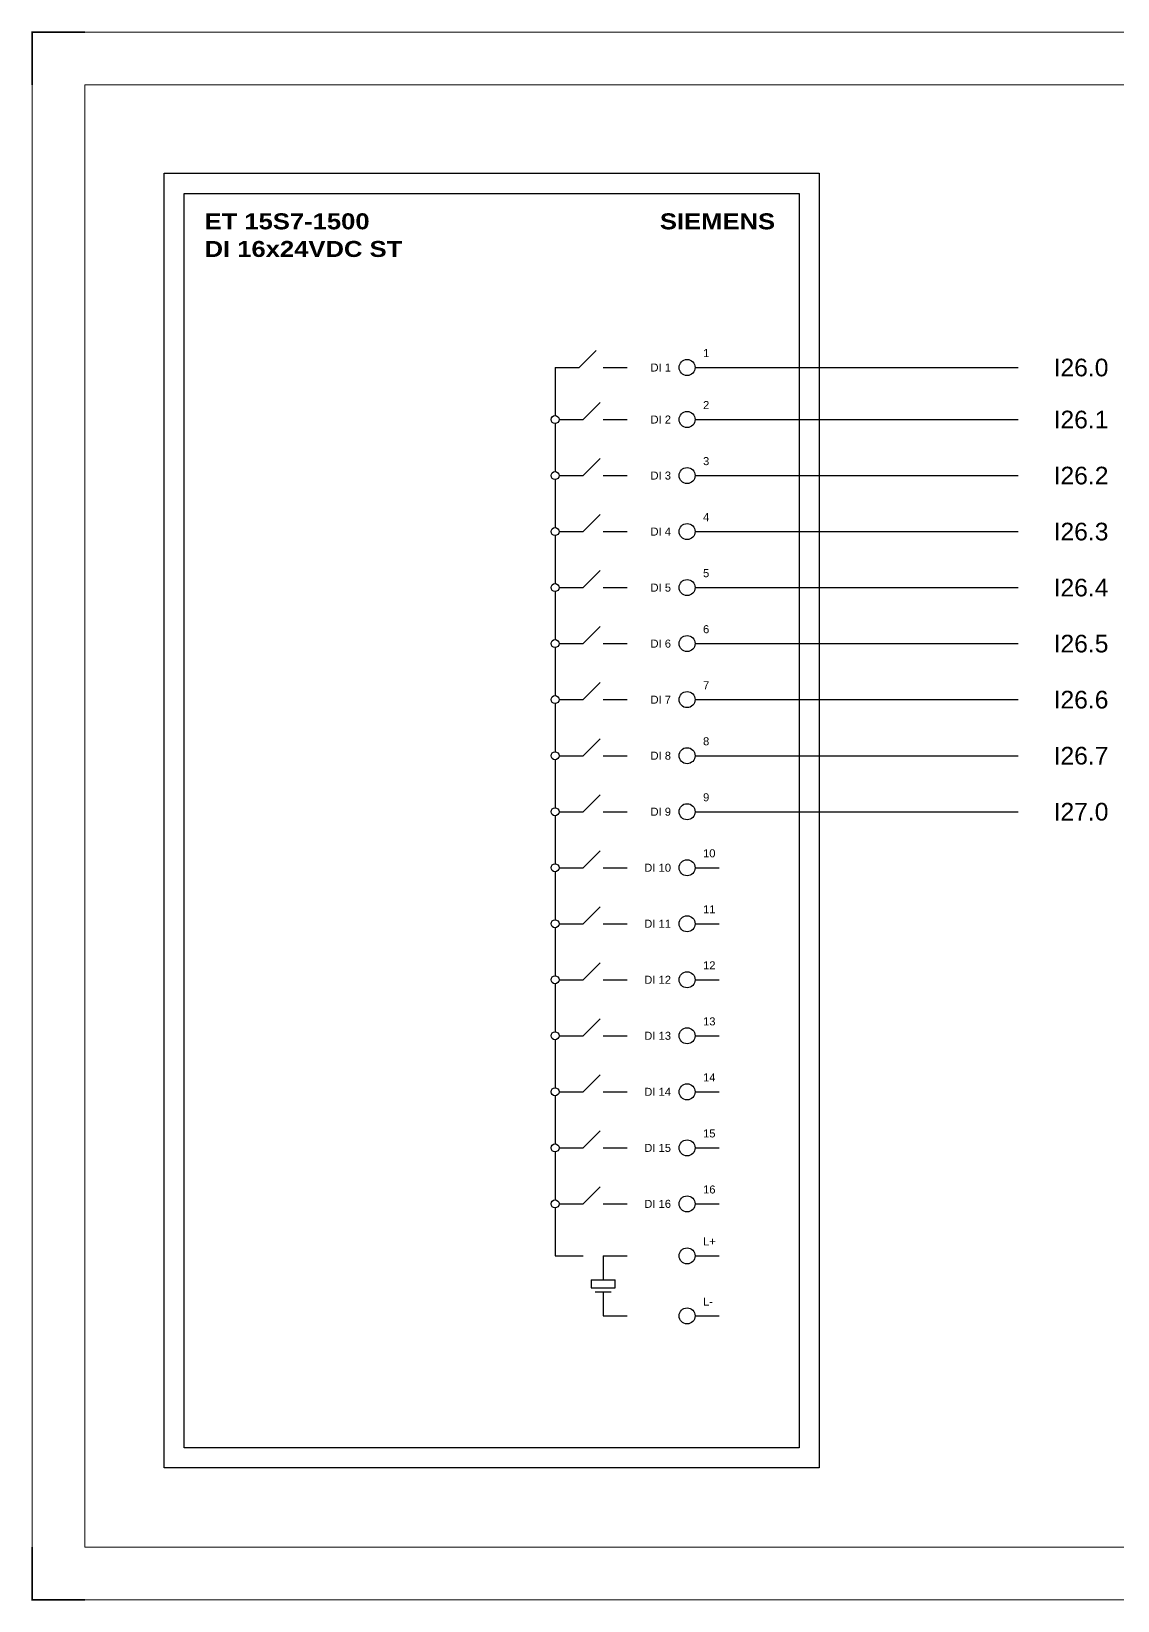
# Model space of a CAD drawing. Header units: centimetres. Extents: x 17259 to 54652, y 10858 to 53453.
# Drawn here: x 17259 to 20335, y 28676 to 33120 of the extents above; entities that cross this region are included whole.
import ezdxf
from ezdxf.enums import TextEntityAlignment as Align

# ---------------------------------------------------------------- set-up
doc = ezdxf.new("R2010")
doc.units = ezdxf.units.CM
doc.header["$MEASUREMENT"] = 0
doc.layers.add('Etiket-Line-L', color=7, linetype='Continuous')
doc.layers.add('EtIket-Line-S', color=2, linetype='Continuous')
doc.styles.add('Bold', font='ariblk.ttf', dxfattribs={"height": 25.4})
doc.styles.get("Standard").update_dxf_attribs({"font": 'arial.ttf'})

# ---------------------------------------------------------------- blocks, each defined once
blk = doc.blocks.new('x5 Out Line')
at = {"const_width": 0.3}
for points in [[(9.65, 286.71), (0, 286.71), (0, 277.06)], [(0, 9.65), (0, 0), (9.65, 0)]]:
    blk.add_lwpolyline(points, dxfattribs=at)
at = {"lineweight": 15}
blk.add_lwpolyline([(395.8, 9.65), (395.8, 277.06), (9.65, 277.06), (9.65, 9.65)], close=True, dxfattribs=at)
at = {"layer": 'EtIket-Line-S', "lineweight": 9, "ltscale": 0.5}
blk.add_lwpolyline([(0, 0), (405.45, 0), (405.45, 286.71), (0, 286.71)], close=True, dxfattribs=at)

msp = doc.modelspace()

# ---------------------------------------------------------------- linework, layer by layer
at = {"ltscale": 50}
for p, q in [((18809.8, 32168.2), (18857.9, 32216.3)), ((18741.8, 32168.2), (18809.8, 32168.2)), ((18741.8, 32168.2), (18741.8, 32032.2)), ((18877.8, 32168.2), (18945.8, 32168.2)), ((18821.1, 32020.9), (18869.2, 32069)), ((18741.8, 32009.6), (18741.8, 31873.6)), ((18753.1, 32020.9), (18821.1, 32020.9)), ((18877.8, 32020.9), (18945.8, 32020.9)), ((18821.1, 31862.2), (18869.2, 31910.3)), ((18741.8, 31850.9), (18741.8, 31714.9)), ((18753.1, 31862.2), (18821.1, 31862.2)), ((18877.8, 31862.2), (18945.8, 31862.2)), ((18821.1, 31703.6), (18869.2, 31751.7)), ((18741.8, 31692.2), (18741.8, 31556.3)), ((18753.1, 31703.6), (18821.1, 31703.6)), ((18877.8, 31703.6), (18945.8, 31703.6)), ((18821.1, 31544.9), (18869.2, 31593)), ((18741.8, 31533.6), (18741.8, 31397.6)), ((18753.1, 31544.9), (18821.1, 31544.9)), ((18877.8, 31544.9), (18945.8, 31544.9)), ((18821.1, 31386.3), (18869.2, 31434.3)), ((18741.8, 31374.9), (18741.8, 31238.9)), ((18753.1, 31386.3), (18821.1, 31386.3)), ((18877.8, 31386.3), (18945.8, 31386.3)), ((18821.1, 31227.6), (18869.2, 31275.7)), ((18741.8, 31216.3), (18741.8, 31080.3)), ((18753.1, 31227.6), (18821.1, 31227.6)), ((18877.8, 31227.6), (18945.8, 31227.6)), ((18821.1, 31068.9), (18869.2, 31117)), ((18753.1, 31068.9), (18821.1, 31068.9)), ((18877.8, 31068.9), (18945.8, 31068.9)), ((18741.8, 31057.6), (18741.8, 30921.6)), ((18821.1, 30910.3), (18869.2, 30958.4)), ((18741.8, 30899), (18741.8, 30763)), ((18753.1, 30910.3), (18821.1, 30910.3)), ((18877.8, 30910.3), (18945.8, 30910.3)), ((18821.1, 30751.6), (18869.2, 30799.7)), ((18741.8, 30740.3), (18741.8, 30604.3)), ((18753.1, 30751.6), (18821.1, 30751.6)), ((18877.8, 30751.6), (18945.8, 30751.6)), ((18821.1, 30593), (18869.2, 30641.1)), ((18741.8, 30581.6), (18741.8, 30445.6)), ((18753.1, 30593), (18821.1, 30593)), ((18877.8, 30593), (18945.8, 30593)), ((18821.1, 30434.3), (18869.2, 30482.4)), ((18741.8, 30423), (18741.8, 30287)), ((18753.1, 30434.3), (18821.1, 30434.3)), ((18877.8, 30434.3), (18945.8, 30434.3)), ((18821.1, 30275.7), (18869.2, 30323.7)), ((18741.8, 30264.3), (18741.8, 30128.3)), ((18753.1, 30275.7), (18821.1, 30275.7)), ((18877.8, 30275.7), (18945.8, 30275.7)), ((18821.1, 30117), (18869.2, 30165.1)), ((18741.8, 30105.7), (18741.8, 29969.7)), ((18753.1, 30117), (18821.1, 30117)), ((18877.8, 30117), (18945.8, 30117)), ((18821.1, 29958.3), (18869.2, 30006.4)), ((18753.1, 29958.3), (18821.1, 29958.3)), ((18877.8, 29958.3), (18945.8, 29958.3)), ((18741.8, 29947), (18741.8, 29811)), ((18821.1, 29799.7), (18869.2, 29847.8)), ((18741.8, 29788.3), (18741.8, 29652.4)), ((18753.1, 29799.7), (18821.1, 29799.7)), ((18877.8, 29799.7), (18945.8, 29799.7)), ((18741.8, 29652.4), (18821.1, 29652.4)), ((18877.8, 29652.4), (18945.8, 29652.4)), ((18877.8, 29652.4), (18877.8, 29584.4)), ((18843.8, 29584.4), (18911.8, 29584.4)), ((18843.8, 29584.4), (18843.8, 29561.9)), ((18843.8, 29561.9), (18911.8, 29561.9)), ((18911.8, 29561.9), (18911.8, 29584.4)), ((18855.1, 29550.4), (18900.4, 29550.4)), ((18877.8, 29550.4), (18877.8, 29482.4)), ((18877.8, 29482.4), (18945.8, 29482.4))]:
    msp.add_line(p, q, dxfattribs=at)
at = {"color": 6, "ltscale": 50}
for p, q in [((19138.1, 32168.2), (19206.1, 32168.2)), ((19138.1, 32020.9), (19206.1, 32020.9)), ((19138.1, 31862.2), (19206.1, 31862.2)), ((19138.1, 31703.6), (19206.1, 31703.6)), ((19138.1, 31544.9), (19206.1, 31544.9)), ((19138.1, 31386.3), (19206.1, 31386.3)), ((19138.1, 31227.6), (19206.1, 31227.6)), ((19138.1, 31068.9), (19206.1, 31068.9)), ((19138.1, 30910.3), (19206.1, 30910.3)), ((19138.1, 30751.6), (19206.1, 30751.6)), ((19138.1, 30593), (19206.1, 30593)), ((19138.1, 30434.3), (19206.1, 30434.3)), ((19138.1, 30275.7), (19206.1, 30275.7)), ((19138.1, 30117), (19206.1, 30117)), ((19138.1, 29958.3), (19206.1, 29958.3)), ((19138.1, 29799.7), (19206.1, 29799.7)), ((19138.1, 29652.4), (19206.1, 29652.4)), ((19138.1, 29482.4), (19206.1, 29482.4))]:
    msp.add_line(p, q, dxfattribs=at)
at = {"color": 146, "ltscale": 50, "true_color": 0x105689}
for p, q in [((19206.1, 32168.2), (20053.6, 32168.2)), ((19206.1, 32020.9), (20053.6, 32020.9)), ((19206.1, 31862.2), (20053.6, 31862.2)), ((19206.1, 31703.6), (20053.6, 31703.6)), ((19206.1, 31544.9), (20053.6, 31544.9)), ((19206.1, 31386.3), (20053.6, 31386.3)), ((19206.1, 31227.6), (20053.6, 31227.6)), ((19206.1, 31068.9), (20053.6, 31068.9)), ((19206.1, 30910.3), (20053.6, 30910.3))]:
    msp.add_line(p, q, dxfattribs=at)
at = {"ltscale": 50}
msp.add_lwpolyline([(17634.8, 32718.1), (19489.4, 32718.1), (19489.4, 29052.3), (17634.8, 29052.3)], close=True, dxfattribs=at)
at = {"color": 6, "ltscale": 50}
msp.add_lwpolyline([(17691.4, 32661.4), (19432.8, 32661.4), (19432.8, 29108.9), (17691.4, 29108.9)], close=True, dxfattribs=at)
at = {"color": 6, "ltscale": 500}
for centre in [(19115.5, 32168.2), (19115.5, 32020.9), (19115.5, 31862.2), (19115.5, 31703.6), (19115.5, 31544.9), (19115.5, 31386.3), (19115.5, 31227.6), (19115.5, 31068.9), (19115.5, 30910.3), (19115.5, 30751.6), (19115.5, 30593), (19115.5, 30434.3), (19115.5, 30275.7), (19115.5, 30117), (19115.5, 29958.3), (19115.5, 29799.7), (19115.5, 29652.4), (19115.5, 29482.4)]:
    msp.add_circle(centre, 22.7, dxfattribs=at)
at = {"ltscale": 500}
for centre in [(18741.8, 32020.9), (18741.8, 31862.2), (18741.8, 31703.6), (18741.8, 31544.9), (18741.8, 31386.3), (18741.8, 31227.6), (18741.8, 31068.9), (18741.8, 30910.3), (18741.8, 30751.6), (18741.8, 30593), (18741.8, 30434.3), (18741.8, 30275.7), (18741.8, 30117), (18741.8, 29958.3), (18741.8, 29799.7)]:
    msp.add_circle(centre, 11.3, dxfattribs=at)

# ---------------------------------------------------------------- block references
at = {"layer": 'Etiket-Line-L', "lineweight": 0, "xscale": 15.48351216233742, "yscale": 15.48351216233742, "zscale": 15.48351216233742}
msp.add_blockref('x5 Out Line', (17260.9, 28678.4), dxfattribs=at)

# ---------------------------------------------------------------- texts
at = {"ltscale": 500, "style": 'Bold'}
for s, p in [('ET 15S7-1500', (17749, 32604.8)), ('DI 16x24VDC ST', (17749, 32526.6))]:
    msp.add_text(s, height=45.331, dxfattribs=at).set_placement(p, align=Align.TOP_LEFT)
msp.add_text('SIEMENS', height=45.33, dxfattribs=at).set_placement((19364.8, 32604.8), align=Align.TOP_RIGHT)
at = {"ltscale": 500}
for s, height, p in [('1', 22.7, (19160.8, 32190.9)), ('2', 22.7, (19160.8, 32043.6)), ('3', 22.7, (19160.8, 31884.9)), ('4', 22.7, (19160.8, 31726.2)), ('5', 22.7, (19160.8, 31567.6)), ('6', 22.7, (19160.8, 31408.9)), ('7', 22.7, (19160.8, 31250.3)), ('8', 22.7, (19160.8, 31091.6)), ('9', 22.7, (19160.8, 30933)), ('10', 22.67, (19160.8, 30774.3)), ('11', 22.67, (19160.8, 30615.6)), ('12', 22.67, (19160.8, 30457)), ('13', 22.67, (19160.8, 30298.3)), ('14', 22.67, (19160.8, 30139.7)), ('15', 22.67, (19160.8, 29981)), ('16', 22.67, (19160.8, 29822.3)), ('L+', 22.67, (19160.8, 29675)), ('L-', 22.67, (19160.8, 29505))]:
    msp.add_text(s, height=height, dxfattribs=at).set_placement(p, align=Align.BOTTOM_LEFT)
for s, p in [('DI 1', (19070.1, 32168.2)), ('DI 2', (19070.1, 32020.9)), ('DI 3', (19070.1, 31862.2)), ('DI 4', (19070.1, 31703.6)), ('DI 5', (19070.1, 31544.9)), ('DI 6', (19070.1, 31386.3)), ('DI 7', (19070.1, 31227.6)), ('DI 8', (19070.1, 31068.9)), ('DI 9', (19070.1, 30910.3)), ('DI 10', (19070.1, 30751.6)), ('DI 11', (19070.1, 30593)), ('DI 12', (19070.1, 30434.3)), ('DI 13', (19070.1, 30275.7)), ('DI 14', (19070.1, 30117)), ('DI 15', (19070.1, 29958.3)), ('DI 16', (19070.1, 29799.7))]:
    msp.add_text(s, height=22.67, dxfattribs=at).set_placement(p, align=Align.MIDDLE_RIGHT)
for s, p in [('I26.0', (20153.6, 32168.2)), ('I26.1', (20153.6, 32020.9)), ('I26.2', (20153.6, 31862.2)), ('I26.3', (20153.6, 31703.6)), ('I26.4', (20153.6, 31544.9)), ('I26.5', (20153.6, 31386.3)), ('I26.6', (20153.6, 31227.6)), ('I26.7', (20153.6, 31068.9)), ('I27.0', (20153.6, 30910.3))]:
    msp.add_text(s, height=50, dxfattribs=at).set_placement(p, align=Align.MIDDLE_LEFT)

doc.saveas('drawing.dxf')
